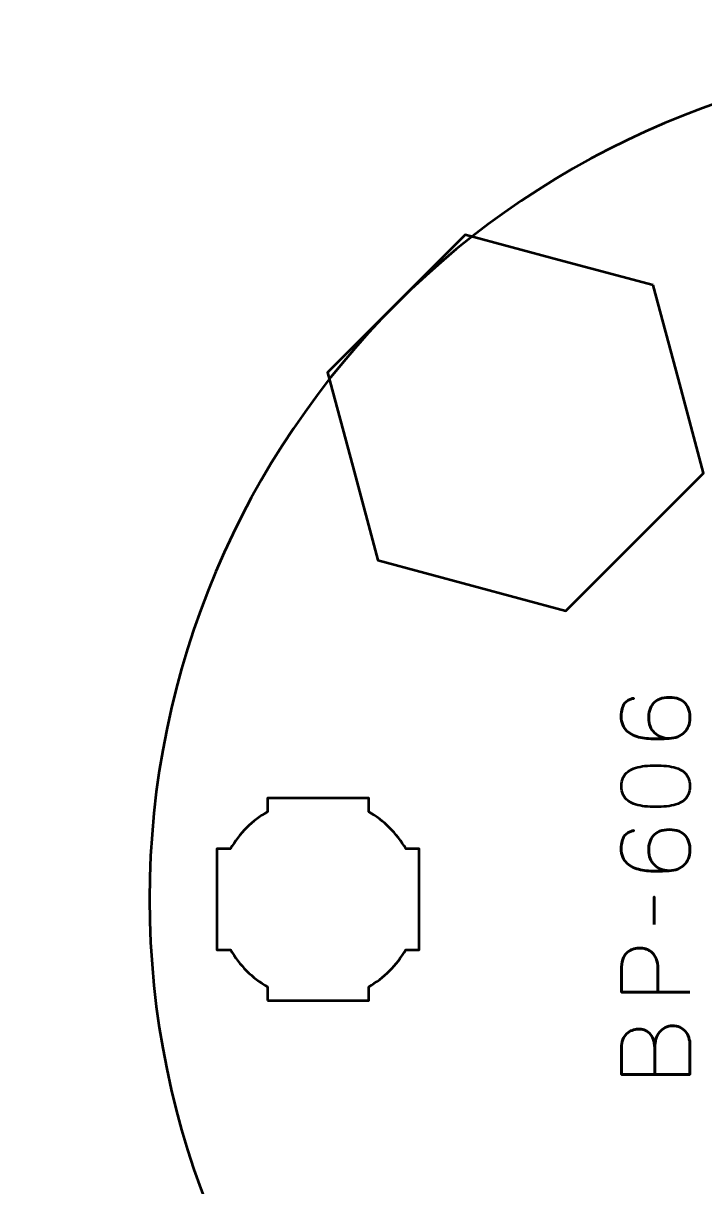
# Model space of a CAD drawing. Header units: centimetres. Extents: x -21 to 0, y -29.7 to 0.
# Drawn here: x -9.174 to -7.153, y -26.403 to -22.95 of the extents above; entities that cross this region are included whole.
import ezdxf

# ---------------------------------------------------------------- set-up
doc = ezdxf.new("R2010")
doc.units = ezdxf.units.CM
doc.header["$MEASUREMENT"] = 0
doc.layers.add('Layer 1', color=7, linetype='Continuous')

msp = doc.modelspace()

# ---------------------------------------------------------------- linework, layer by layer
at = {"layer": 'Layer 1', "color": 1, "lineweight": 53}
msp.add_open_spline([(-21.00003, -29.19995), (-21.00003, -29.19995), (-21.00003, -1.69992), (-21.00003, -1.69992), (-21.00003, -1.69992), (-21.00003, -1.61709), (-20.93286, -1.54992), (-20.85003, -1.54992), (-20.85003, -1.54992), (-20.7672, -1.54992), (-20.70003, -1.48275), (-20.70003, -1.39992), (-20.70003, -1.39992), (-20.70003, -1.31709), (-20.7672, -1.24992), (-20.85003, -1.24992), (-20.85003, -1.24992), (-20.93286, -1.24992), (-21.00003, -1.18275), (-21.00003, -1.09992), (-21.00003, -1.09992), (-21.00003, -1.09992), (-21.00003, -0.49992), (-21.00003, -0.49992), (-21.00003, -0.49992), (-21.00003, -0.22295), (-20.77694, 0.00004), (-20.49994, 0.00004), (-20.49994, 0.00004), (-20.49994, 0.00004), (-0.50008, 0.00004), (-0.50008, 0.00004), (-0.50008, 0.00004), (-0.22294, 0.00004), (0.00002, -0.22295), (0.00002, -0.49992), (0.00002, -0.49992), (0.00002, -0.49992), (0.00002, -29.19995), (0.00002, -29.19995), (0.00002, -29.19995), (0.00002, -29.47695), (-0.22294, -29.70004), (-0.50008, -29.70004), (-0.50008, -29.70004), (-0.50008, -29.70004), (-20.49994, -29.70004), (-20.49994, -29.70004), (-20.49994, -29.70004), (-20.77694, -29.70004), (-21.00003, -29.47695), (-21.00003, -29.19995)], degree=3, knots=[0, 0, 0, 0, 0.0769231, 0.0769231, 0.0769231, 0.0769231, 0.1538462, 0.1538462, 0.1538462, 0.1538462, 0.2307692, 0.2307692, 0.2307692, 0.2307692, 0.3076923, 0.3076923, 0.3076923, 0.3076923, 0.3846154, 0.3846154, 0.3846154, 0.3846154, 0.4615385, 0.4615385, 0.4615385, 0.4615385, 0.5384615, 0.5384615, 0.5384615, 0.5384615, 0.6153846, 0.6153846, 0.6153846, 0.6153846, 0.6923077, 0.6923077, 0.6923077, 0.6923077, 0.7692308, 0.7692308, 0.7692308, 0.7692308, 0.8461538, 0.8461538, 0.8461538, 0.8461538, 0.9230769, 0.9230769, 0.9230769, 0.9230769, 1, 1, 1, 1], dxfattribs=at)
at = {"layer": 'Layer 1', "color": 3, "lineweight": 53}
msp.add_open_spline([(-6.29997, -23.05), (-4.91947, -23.05), (-3.79997, -24.1695), (-3.79997, -25.55), (-3.79997, -25.55), (-3.79997, -26.9305), (-4.91947, -28.05), (-6.29997, -28.05), (-6.29997, -28.05), (-7.68047, -28.05), (-8.79997, -26.9305), (-8.79997, -25.55), (-8.79997, -25.55), (-8.79997, -24.1695), (-7.68047, -23.05), (-6.29997, -23.05)], degree=3, knots=[0, 0, 0, 0, 0.25, 0.25, 0.25, 0.25, 0.5, 0.5, 0.5, 0.5, 0.75, 0.75, 0.75, 0.75, 1, 1, 1, 1], dxfattribs=at)
at = {"layer": 'Layer 1', "lineweight": 53}
for points, knots in [([(-7.30595, -23.72754), (-7.30595, -23.72754), (-7.23123, -24.00637), (-7.23123, -24.00637), (-7.23123, -24.00637), (-7.23123, -24.00637), (-7.15652, -24.28522), (-7.15652, -24.28522), (-7.15652, -24.28522), (-7.15652, -24.28522), (-7.36064, -24.48934), (-7.36064, -24.48934), (-7.36064, -24.48934), (-7.36064, -24.48934), (-7.56476, -24.69346), (-7.56476, -24.69346), (-7.56476, -24.69346), (-7.56476, -24.69346), (-7.84361, -24.61875), (-7.84361, -24.61875), (-7.84361, -24.61875), (-7.84361, -24.61875), (-8.12244, -24.54403), (-8.12244, -24.54403), (-8.12244, -24.54403), (-8.12244, -24.54403), (-8.19715, -24.2652), (-8.19715, -24.2652), (-8.19715, -24.2652), (-8.19715, -24.2652), (-8.27187, -23.98636), (-8.27187, -23.98636), (-8.27187, -23.98636), (-8.27187, -23.98636), (-8.06775, -23.78223), (-8.06775, -23.78223), (-8.06775, -23.78223), (-8.06775, -23.78223), (-7.86362, -23.57811), (-7.86362, -23.57811), (-7.86362, -23.57811), (-7.86362, -23.57811), (-7.58478, -23.65283), (-7.58478, -23.65283), (-7.58478, -23.65283), (-7.58478, -23.65283), (-7.30595, -23.72754), (-7.30595, -23.72754)], [0, 0, 0, 0, 0.0833333, 0.0833333, 0.0833333, 0.0833333, 0.1666667, 0.1666667, 0.1666667, 0.1666667, 0.25, 0.25, 0.25, 0.25, 0.3333333, 0.3333333, 0.3333333, 0.3333333, 0.4166667, 0.4166667, 0.4166667, 0.4166667, 0.5, 0.5, 0.5, 0.5, 0.5833333, 0.5833333, 0.5833333, 0.5833333, 0.6666667, 0.6666667, 0.6666667, 0.6666667, 0.75, 0.75, 0.75, 0.75, 0.8333333, 0.8333333, 0.8333333, 0.8333333, 0.9166667, 0.9166667, 0.9166667, 0.9166667, 1, 1, 1, 1]), ([(-8.44996, -25.85006), (-8.44996, -25.85006), (-8.44996, -25.80988), (-8.44996, -25.80988), (-8.44996, -25.80988), (-8.4955, -25.78355), (-8.53346, -25.7456), (-8.55981, -25.70007), (-8.55981, -25.70007), (-8.55981, -25.70007), (-8.59996, -25.70007), (-8.59996, -25.70007), (-8.59996, -25.70007), (-8.59996, -25.70007), (-8.59996, -25.55155), (-8.59996, -25.55155), (-8.59996, -25.55155), (-8.59996, -25.55155), (-8.59998, -25.55), (-8.59998, -25.55), (-8.59998, -25.55), (-8.59998, -25.55), (-8.59996, -25.54845), (-8.59996, -25.54845), (-8.59996, -25.54845), (-8.59996, -25.54845), (-8.59996, -25.40006), (-8.59996, -25.40006), (-8.59996, -25.40006), (-8.59996, -25.40006), (-8.55986, -25.40006), (-8.55986, -25.40006), (-8.55986, -25.40006), (-8.53351, -25.35449), (-8.49552, -25.31649), (-8.44996, -25.29013), (-8.44996, -25.29013), (-8.44996, -25.29013), (-8.44996, -25.25005), (-8.44996, -25.25005), (-8.44996, -25.25005), (-8.44996, -25.25005), (-8.30462, -25.25005), (-8.30462, -25.25005), (-8.30462, -25.25005), (-8.30462, -25.25005), (-8.29998, -25.24999), (-8.29998, -25.24999), (-8.29998, -25.24999), (-8.29998, -25.24999), (-8.29533, -25.25005), (-8.29533, -25.25005), (-8.29533, -25.25005), (-8.29533, -25.25005), (-8.14995, -25.25005), (-8.14995, -25.25005), (-8.14995, -25.25005), (-8.14995, -25.25005), (-8.14995, -25.29013), (-8.14995, -25.29013), (-8.14995, -25.29013), (-8.10438, -25.31649), (-8.06641, -25.35449), (-8.04007, -25.40006), (-8.04007, -25.40006), (-8.04007, -25.40006), (-7.99995, -25.40006), (-7.99995, -25.40006), (-7.99995, -25.40006), (-7.99995, -25.40006), (-7.99995, -25.70007), (-7.99995, -25.70007), (-7.99995, -25.70007), (-7.99995, -25.70007), (-8.04012, -25.70007), (-8.04012, -25.70007), (-8.04012, -25.70007), (-8.06646, -25.7456), (-8.10442, -25.78355), (-8.14995, -25.80988), (-8.14995, -25.80988), (-8.14995, -25.80988), (-8.14995, -25.85006), (-8.14995, -25.85006), (-8.14995, -25.85006), (-8.14995, -25.85006), (-8.44996, -25.85006), (-8.44996, -25.85006)], [0, 0, 0, 0, 0.0454545, 0.0454545, 0.0454545, 0.0454545, 0.0909091, 0.0909091, 0.0909091, 0.0909091, 0.1363636, 0.1363636, 0.1363636, 0.1363636, 0.1818182, 0.1818182, 0.1818182, 0.1818182, 0.2272727, 0.2272727, 0.2272727, 0.2272727, 0.2727273, 0.2727273, 0.2727273, 0.2727273, 0.3181818, 0.3181818, 0.3181818, 0.3181818, 0.3636364, 0.3636364, 0.3636364, 0.3636364, 0.4090909, 0.4090909, 0.4090909, 0.4090909, 0.4545455, 0.4545455, 0.4545455, 0.4545455, 0.5, 0.5, 0.5, 0.5, 0.5454545, 0.5454545, 0.5454545, 0.5454545, 0.5909091, 0.5909091, 0.5909091, 0.5909091, 0.6363636, 0.6363636, 0.6363636, 0.6363636, 0.6818182, 0.6818182, 0.6818182, 0.6818182, 0.7272727, 0.7272727, 0.7272727, 0.7272727, 0.7727273, 0.7727273, 0.7727273, 0.7727273, 0.8181818, 0.8181818, 0.8181818, 0.8181818, 0.8636364, 0.8636364, 0.8636364, 0.8636364, 0.9090909, 0.9090909, 0.9090909, 0.9090909, 0.9545455, 0.9545455, 0.9545455, 0.9545455, 1, 1, 1, 1])]:
    msp.add_open_spline(points, degree=3, knots=knots, dxfattribs=at)
at = {"layer": 'Layer 1', "color": 5, "lineweight": 53}
for points, knots in [([(-7.25822, -25.07269), (-7.26744, -25.07264), (-7.27577, -25.07113), (-7.28325, -25.06812), (-7.28325, -25.06812), (-7.29077, -25.06516), (-7.29722, -25.06097), (-7.30258, -25.05556), (-7.30258, -25.05556), (-7.30799, -25.0502), (-7.31213, -25.04385), (-7.31504, -25.03661), (-7.31504, -25.03661), (-7.31796, -25.02937), (-7.31942, -25.02142), (-7.31946, -25.01286), (-7.31946, -25.01286), (-7.31951, -25.00425), (-7.31843, -24.9962), (-7.31626, -24.98873), (-7.31626, -24.98873), (-7.31415, -24.98125), (-7.31067, -24.97471), (-7.30587, -24.96902), (-7.30587, -24.96902), (-7.30112, -24.96333), (-7.29482, -24.95886), (-7.28696, -24.95566), (-7.28696, -24.95566), (-7.27911, -24.95246), (-7.26956, -24.95081), (-7.25822, -24.95077), (-7.25822, -24.95077), (-7.24689, -24.95081), (-7.23734, -24.95246), (-7.22948, -24.95566), (-7.22948, -24.95566), (-7.22163, -24.95886), (-7.21532, -24.96333), (-7.21057, -24.96902), (-7.21057, -24.96902), (-7.20578, -24.97471), (-7.2023, -24.98125), (-7.20018, -24.98873), (-7.20018, -24.98873), (-7.19801, -24.9962), (-7.19693, -25.00425), (-7.19698, -25.01286), (-7.19698, -25.01286), (-7.19703, -25.02142), (-7.19849, -25.02927), (-7.2014, -25.03647), (-7.2014, -25.03647), (-7.20432, -25.04362), (-7.20846, -25.04983), (-7.21382, -25.05514), (-7.21382, -25.05514), (-7.21923, -25.06046), (-7.22567, -25.06464), (-7.23315, -25.06765), (-7.23315, -25.06765), (-7.24068, -25.07071), (-7.249, -25.07236), (-7.25822, -25.07269), (-7.25822, -25.07269), (-7.26288, -25.07287), (-7.26843, -25.07311), (-7.27487, -25.07344), (-7.27487, -25.07344), (-7.28136, -25.07377), (-7.28842, -25.07396), (-7.29599, -25.074), (-7.29599, -25.074), (-7.30361, -25.07405), (-7.31147, -25.07381), (-7.31951, -25.0732), (-7.31951, -25.0732), (-7.3276, -25.07264), (-7.33555, -25.07151), (-7.34336, -25.06986), (-7.34336, -25.06986), (-7.35121, -25.06822), (-7.3586, -25.06587), (-7.36551, -25.06276), (-7.36551, -25.06276), (-7.37243, -25.05966), (-7.37854, -25.05566), (-7.38386, -25.05072), (-7.38386, -25.05072), (-7.38917, -25.04573), (-7.39336, -25.03967), (-7.39642, -25.03247), (-7.39642, -25.03247), (-7.39943, -25.02527), (-7.40098, -25.01676), (-7.40103, -25.00693), (-7.40103, -25.00693), (-7.40098, -24.99837), (-7.40013, -24.99112), (-7.39849, -24.9851), (-7.39849, -24.9851), (-7.39684, -24.97908), (-7.39463, -24.97414), (-7.3919, -24.97019), (-7.3919, -24.97019), (-7.38912, -24.96629), (-7.38611, -24.96318), (-7.38277, -24.96093), (-7.38277, -24.96093), (-7.37948, -24.95867), (-7.37614, -24.95698), (-7.3728, -24.95594), (-7.3728, -24.95594), (-7.36946, -24.95486), (-7.36636, -24.95415), (-7.36349, -24.95387), (-7.36349, -24.95387), (-7.36636, -24.95415), (-7.36946, -24.95486), (-7.3728, -24.95594), (-7.3728, -24.95594), (-7.37614, -24.95698), (-7.37948, -24.95867), (-7.38277, -24.96093), (-7.38277, -24.96093), (-7.38611, -24.96318), (-7.38912, -24.96629), (-7.3919, -24.97019), (-7.3919, -24.97019), (-7.39463, -24.97414), (-7.39684, -24.97908), (-7.39849, -24.9851), (-7.39849, -24.9851), (-7.40013, -24.99112), (-7.40098, -24.99837), (-7.40103, -25.00693), (-7.40103, -25.00693), (-7.40098, -25.01676), (-7.39943, -25.02527), (-7.39642, -25.03247), (-7.39642, -25.03247), (-7.39336, -25.03967), (-7.38917, -25.04573), (-7.38386, -25.05072), (-7.38386, -25.05072), (-7.37854, -25.05566), (-7.37243, -25.05966), (-7.36551, -25.06276), (-7.36551, -25.06276), (-7.3586, -25.06587), (-7.35121, -25.06822), (-7.34336, -25.06986), (-7.34336, -25.06986), (-7.33555, -25.07151), (-7.3276, -25.07264), (-7.31951, -25.0732), (-7.31951, -25.0732), (-7.31147, -25.07381), (-7.30361, -25.07405), (-7.29599, -25.074), (-7.29599, -25.074), (-7.28842, -25.07396), (-7.28136, -25.07377), (-7.27487, -25.07344), (-7.27487, -25.07344), (-7.26843, -25.07311), (-7.26288, -25.07287), (-7.25822, -25.07269), (-7.25822, -25.07269), (-7.249, -25.07236), (-7.24068, -25.07071), (-7.23315, -25.06765), (-7.23315, -25.06765), (-7.22567, -25.06464), (-7.21923, -25.06046), (-7.21382, -25.05514), (-7.21382, -25.05514), (-7.20846, -25.04983), (-7.20432, -25.04362), (-7.2014, -25.03647), (-7.2014, -25.03647), (-7.19849, -25.02927), (-7.19703, -25.02142), (-7.19698, -25.01286), (-7.19698, -25.01286), (-7.19693, -25.00425), (-7.19801, -24.9962), (-7.20018, -24.98873), (-7.20018, -24.98873), (-7.2023, -24.98125), (-7.20578, -24.97471), (-7.21057, -24.96902), (-7.21057, -24.96902), (-7.21532, -24.96333), (-7.22163, -24.95886), (-7.22948, -24.95566), (-7.22948, -24.95566), (-7.23734, -24.95246), (-7.24689, -24.95081), (-7.25822, -24.95077), (-7.25822, -24.95077), (-7.26956, -24.95081), (-7.27911, -24.95246), (-7.28696, -24.95566), (-7.28696, -24.95566), (-7.29482, -24.95886), (-7.30112, -24.96333), (-7.30587, -24.96902), (-7.30587, -24.96902), (-7.31067, -24.97471), (-7.31415, -24.98125), (-7.31626, -24.98873), (-7.31626, -24.98873), (-7.31843, -24.9962), (-7.31951, -25.00425), (-7.31946, -25.01286), (-7.31946, -25.01286), (-7.31942, -25.02142), (-7.31796, -25.02937), (-7.31504, -25.03661), (-7.31504, -25.03661), (-7.31213, -25.04385), (-7.30799, -25.0502), (-7.30258, -25.05556), (-7.30258, -25.05556), (-7.29722, -25.06097), (-7.29077, -25.06516), (-7.28325, -25.06812), (-7.28325, -25.06812), (-7.27577, -25.07113), (-7.26744, -25.07264), (-7.25822, -25.07269)], [0, 0, 0, 0, 0.0172414, 0.0172414, 0.0172414, 0.0172414, 0.0344828, 0.0344828, 0.0344828, 0.0344828, 0.0517241, 0.0517241, 0.0517241, 0.0517241, 0.0689655, 0.0689655, 0.0689655, 0.0689655, 0.0862069, 0.0862069, 0.0862069, 0.0862069, 0.1034483, 0.1034483, 0.1034483, 0.1034483, 0.1206897, 0.1206897, 0.1206897, 0.1206897, 0.137931, 0.137931, 0.137931, 0.137931, 0.1551724, 0.1551724, 0.1551724, 0.1551724, 0.1724138, 0.1724138, 0.1724138, 0.1724138, 0.1896552, 0.1896552, 0.1896552, 0.1896552, 0.2068966, 0.2068966, 0.2068966, 0.2068966, 0.2241379, 0.2241379, 0.2241379, 0.2241379, 0.2413793, 0.2413793, 0.2413793, 0.2413793, 0.2586207, 0.2586207, 0.2586207, 0.2586207, 0.2758621, 0.2758621, 0.2758621, 0.2758621, 0.2931034, 0.2931034, 0.2931034, 0.2931034, 0.3103448, 0.3103448, 0.3103448, 0.3103448, 0.3275862, 0.3275862, 0.3275862, 0.3275862, 0.3448276, 0.3448276, 0.3448276, 0.3448276, 0.362069, 0.362069, 0.362069, 0.362069, 0.3793103, 0.3793103, 0.3793103, 0.3793103, 0.3965517, 0.3965517, 0.3965517, 0.3965517, 0.4137931, 0.4137931, 0.4137931, 0.4137931, 0.4310345, 0.4310345, 0.4310345, 0.4310345, 0.4482759, 0.4482759, 0.4482759, 0.4482759, 0.4655172, 0.4655172, 0.4655172, 0.4655172, 0.4827586, 0.4827586, 0.4827586, 0.4827586, 0.5, 0.5, 0.5, 0.5, 0.5172414, 0.5172414, 0.5172414, 0.5172414, 0.5344828, 0.5344828, 0.5344828, 0.5344828, 0.5517241, 0.5517241, 0.5517241, 0.5517241, 0.5689655, 0.5689655, 0.5689655, 0.5689655, 0.5862069, 0.5862069, 0.5862069, 0.5862069, 0.6034483, 0.6034483, 0.6034483, 0.6034483, 0.6206897, 0.6206897, 0.6206897, 0.6206897, 0.637931, 0.637931, 0.637931, 0.637931, 0.6551724, 0.6551724, 0.6551724, 0.6551724, 0.6724138, 0.6724138, 0.6724138, 0.6724138, 0.6896552, 0.6896552, 0.6896552, 0.6896552, 0.7068966, 0.7068966, 0.7068966, 0.7068966, 0.7241379, 0.7241379, 0.7241379, 0.7241379, 0.7413793, 0.7413793, 0.7413793, 0.7413793, 0.7586207, 0.7586207, 0.7586207, 0.7586207, 0.7758621, 0.7758621, 0.7758621, 0.7758621, 0.7931034, 0.7931034, 0.7931034, 0.7931034, 0.8103448, 0.8103448, 0.8103448, 0.8103448, 0.8275862, 0.8275862, 0.8275862, 0.8275862, 0.8448276, 0.8448276, 0.8448276, 0.8448276, 0.862069, 0.862069, 0.862069, 0.862069, 0.8793103, 0.8793103, 0.8793103, 0.8793103, 0.8965517, 0.8965517, 0.8965517, 0.8965517, 0.9137931, 0.9137931, 0.9137931, 0.9137931, 0.9310345, 0.9310345, 0.9310345, 0.9310345, 0.9482759, 0.9482759, 0.9482759, 0.9482759, 0.9655172, 0.9655172, 0.9655172, 0.9655172, 0.9827586, 0.9827586, 0.9827586, 0.9827586, 1, 1, 1, 1]), ([(-7.19698, -25.21436), (-7.19703, -25.20448), (-7.19877, -25.19596), (-7.20215, -25.18886), (-7.20215, -25.18886), (-7.20554, -25.18181), (-7.21039, -25.17593), (-7.21655, -25.17122), (-7.21655, -25.17122), (-7.22276, -25.16657), (-7.23009, -25.1629), (-7.23856, -25.16017), (-7.23856, -25.16017), (-7.24703, -25.15749), (-7.25629, -25.15556), (-7.26645, -25.15448), (-7.26645, -25.15448), (-7.27661, -25.15335), (-7.28729, -25.15279), (-7.29858, -25.15283), (-7.29858, -25.15283), (-7.30982, -25.15279), (-7.3205, -25.15335), (-7.33061, -25.15448), (-7.33061, -25.15448), (-7.34072, -25.15556), (-7.35004, -25.15749), (-7.3585, -25.16017), (-7.3585, -25.16017), (-7.36692, -25.1629), (-7.37426, -25.16657), (-7.38052, -25.17122), (-7.38052, -25.17122), (-7.38673, -25.17593), (-7.39157, -25.18181), (-7.39496, -25.18886), (-7.39496, -25.18886), (-7.39839, -25.19596), (-7.40013, -25.20448), (-7.40018, -25.21436), (-7.40018, -25.21436), (-7.40013, -25.22423), (-7.39839, -25.23275), (-7.39496, -25.23985), (-7.39496, -25.23985), (-7.39157, -25.24691), (-7.38673, -25.25279), (-7.38052, -25.25749), (-7.38052, -25.25749), (-7.37426, -25.26215), (-7.36692, -25.26581), (-7.3585, -25.26854), (-7.3585, -25.26854), (-7.35004, -25.27122), (-7.34072, -25.27315), (-7.33061, -25.27423), (-7.33061, -25.27423), (-7.3205, -25.27536), (-7.30982, -25.27593), (-7.29858, -25.27588), (-7.29858, -25.27588), (-7.28729, -25.27593), (-7.27661, -25.27536), (-7.26645, -25.27423), (-7.26645, -25.27423), (-7.25629, -25.27315), (-7.24703, -25.27122), (-7.23856, -25.26854), (-7.23856, -25.26854), (-7.23009, -25.26581), (-7.22276, -25.26215), (-7.21655, -25.25749), (-7.21655, -25.25749), (-7.21039, -25.25279), (-7.20554, -25.24691), (-7.20215, -25.23985), (-7.20215, -25.23985), (-7.19877, -25.23275), (-7.19703, -25.22423), (-7.19698, -25.21436)], [0, 0, 0, 0, 0.05, 0.05, 0.05, 0.05, 0.1, 0.1, 0.1, 0.1, 0.15, 0.15, 0.15, 0.15, 0.2, 0.2, 0.2, 0.2, 0.25, 0.25, 0.25, 0.25, 0.3, 0.3, 0.3, 0.3, 0.35, 0.35, 0.35, 0.35, 0.4, 0.4, 0.4, 0.4, 0.45, 0.45, 0.45, 0.45, 0.5, 0.5, 0.5, 0.5, 0.55, 0.55, 0.55, 0.55, 0.6, 0.6, 0.6, 0.6, 0.65, 0.65, 0.65, 0.65, 0.7, 0.7, 0.7, 0.7, 0.75, 0.75, 0.75, 0.75, 0.8, 0.8, 0.8, 0.8, 0.85, 0.85, 0.85, 0.85, 0.9, 0.9, 0.9, 0.9, 0.95, 0.95, 0.95, 0.95, 1, 1, 1, 1]), ([(-7.19698, -25.21436), (-7.19703, -25.20448), (-7.19877, -25.19596), (-7.20215, -25.18886), (-7.20215, -25.18886), (-7.20554, -25.18181), (-7.21039, -25.17593), (-7.21655, -25.17122), (-7.21655, -25.17122), (-7.22276, -25.16657), (-7.23009, -25.1629), (-7.23856, -25.16017), (-7.23856, -25.16017), (-7.24703, -25.15749), (-7.25629, -25.15556), (-7.26645, -25.15448), (-7.26645, -25.15448), (-7.27661, -25.15335), (-7.28729, -25.15279), (-7.29858, -25.15283), (-7.29858, -25.15283), (-7.30982, -25.15279), (-7.3205, -25.15335), (-7.33061, -25.15448), (-7.33061, -25.15448), (-7.34072, -25.15556), (-7.35004, -25.15749), (-7.3585, -25.16017), (-7.3585, -25.16017), (-7.36692, -25.1629), (-7.37426, -25.16657), (-7.38052, -25.17122), (-7.38052, -25.17122), (-7.38673, -25.17593), (-7.39157, -25.18181), (-7.39496, -25.18886), (-7.39496, -25.18886), (-7.39839, -25.19596), (-7.40013, -25.20448), (-7.40018, -25.21436), (-7.40018, -25.21436), (-7.40013, -25.22423), (-7.39839, -25.23275), (-7.39496, -25.23985), (-7.39496, -25.23985), (-7.39157, -25.24691), (-7.38673, -25.25279), (-7.38052, -25.25749), (-7.38052, -25.25749), (-7.37426, -25.26215), (-7.36692, -25.26581), (-7.3585, -25.26854), (-7.3585, -25.26854), (-7.35004, -25.27122), (-7.34072, -25.27315), (-7.33061, -25.27423), (-7.33061, -25.27423), (-7.3205, -25.27536), (-7.30982, -25.27593), (-7.29858, -25.27588), (-7.29858, -25.27588), (-7.28729, -25.27593), (-7.27661, -25.27536), (-7.26645, -25.27423), (-7.26645, -25.27423), (-7.25629, -25.27315), (-7.24703, -25.27122), (-7.23856, -25.26854), (-7.23856, -25.26854), (-7.23009, -25.26581), (-7.22276, -25.26215), (-7.21655, -25.25749), (-7.21655, -25.25749), (-7.21039, -25.25279), (-7.20554, -25.24691), (-7.20215, -25.23985), (-7.20215, -25.23985), (-7.19877, -25.23275), (-7.19703, -25.22423), (-7.19698, -25.21436)], [0, 0, 0, 0, 0.05, 0.05, 0.05, 0.05, 0.1, 0.1, 0.1, 0.1, 0.15, 0.15, 0.15, 0.15, 0.2, 0.2, 0.2, 0.2, 0.25, 0.25, 0.25, 0.25, 0.3, 0.3, 0.3, 0.3, 0.35, 0.35, 0.35, 0.35, 0.4, 0.4, 0.4, 0.4, 0.45, 0.45, 0.45, 0.45, 0.5, 0.5, 0.5, 0.5, 0.55, 0.55, 0.55, 0.55, 0.6, 0.6, 0.6, 0.6, 0.65, 0.65, 0.65, 0.65, 0.7, 0.7, 0.7, 0.7, 0.75, 0.75, 0.75, 0.75, 0.8, 0.8, 0.8, 0.8, 0.85, 0.85, 0.85, 0.85, 0.9, 0.9, 0.9, 0.9, 0.95, 0.95, 0.95, 0.95, 1, 1, 1, 1]), ([(-7.25822, -25.46525), (-7.26744, -25.4652), (-7.27577, -25.46369), (-7.28325, -25.46068), (-7.28325, -25.46068), (-7.29077, -25.45772), (-7.29722, -25.45353), (-7.30258, -25.44812), (-7.30258, -25.44812), (-7.30799, -25.44276), (-7.31213, -25.43641), (-7.31504, -25.42917), (-7.31504, -25.42917), (-7.31796, -25.42193), (-7.31942, -25.41398), (-7.31946, -25.40542), (-7.31946, -25.40542), (-7.31951, -25.39681), (-7.31843, -25.38876), (-7.31626, -25.38129), (-7.31626, -25.38129), (-7.31415, -25.37381), (-7.31067, -25.36727), (-7.30587, -25.36158), (-7.30587, -25.36158), (-7.30112, -25.35589), (-7.29482, -25.35142), (-7.28696, -25.34822), (-7.28696, -25.34822), (-7.27911, -25.34502), (-7.26956, -25.34337), (-7.25822, -25.34333), (-7.25822, -25.34333), (-7.24689, -25.34337), (-7.23734, -25.34502), (-7.22948, -25.34822), (-7.22948, -25.34822), (-7.22163, -25.35142), (-7.21532, -25.35589), (-7.21057, -25.36158), (-7.21057, -25.36158), (-7.20578, -25.36727), (-7.2023, -25.37381), (-7.20018, -25.38129), (-7.20018, -25.38129), (-7.19801, -25.38876), (-7.19693, -25.39681), (-7.19698, -25.40542), (-7.19698, -25.40542), (-7.19703, -25.41398), (-7.19849, -25.42183), (-7.2014, -25.42903), (-7.2014, -25.42903), (-7.20432, -25.43618), (-7.20846, -25.44239), (-7.21382, -25.4477), (-7.21382, -25.4477), (-7.21923, -25.45302), (-7.22567, -25.4572), (-7.23315, -25.46021), (-7.23315, -25.46021), (-7.24068, -25.46327), (-7.249, -25.46492), (-7.25822, -25.46525), (-7.25822, -25.46525), (-7.26288, -25.46543), (-7.26843, -25.46567), (-7.27487, -25.466), (-7.27487, -25.466), (-7.28136, -25.46633), (-7.28842, -25.46652), (-7.29599, -25.46656), (-7.29599, -25.46656), (-7.30361, -25.46661), (-7.31147, -25.46637), (-7.31951, -25.46576), (-7.31951, -25.46576), (-7.3276, -25.4652), (-7.33555, -25.46407), (-7.34336, -25.46242), (-7.34336, -25.46242), (-7.35121, -25.46078), (-7.3586, -25.45843), (-7.36551, -25.45532), (-7.36551, -25.45532), (-7.37243, -25.45222), (-7.37854, -25.44822), (-7.38386, -25.44328), (-7.38386, -25.44328), (-7.38917, -25.43829), (-7.39336, -25.43223), (-7.39642, -25.42503), (-7.39642, -25.42503), (-7.39943, -25.41783), (-7.40098, -25.40932), (-7.40103, -25.39949), (-7.40103, -25.39949), (-7.40098, -25.39093), (-7.40013, -25.38368), (-7.39849, -25.37766), (-7.39849, -25.37766), (-7.39684, -25.37164), (-7.39463, -25.3667), (-7.3919, -25.36275), (-7.3919, -25.36275), (-7.38912, -25.35885), (-7.38611, -25.35574), (-7.38277, -25.35349), (-7.38277, -25.35349), (-7.37948, -25.35123), (-7.37614, -25.34954), (-7.3728, -25.3485), (-7.3728, -25.3485), (-7.36946, -25.34742), (-7.36636, -25.34671), (-7.36349, -25.34643), (-7.36349, -25.34643), (-7.36636, -25.34671), (-7.36946, -25.34742), (-7.3728, -25.3485), (-7.3728, -25.3485), (-7.37614, -25.34954), (-7.37948, -25.35123), (-7.38277, -25.35349), (-7.38277, -25.35349), (-7.38611, -25.35574), (-7.38912, -25.35885), (-7.3919, -25.36275), (-7.3919, -25.36275), (-7.39463, -25.3667), (-7.39684, -25.37164), (-7.39849, -25.37766), (-7.39849, -25.37766), (-7.40013, -25.38368), (-7.40098, -25.39093), (-7.40103, -25.39949), (-7.40103, -25.39949), (-7.40098, -25.40932), (-7.39943, -25.41783), (-7.39642, -25.42503), (-7.39642, -25.42503), (-7.39336, -25.43223), (-7.38917, -25.43829), (-7.38386, -25.44328), (-7.38386, -25.44328), (-7.37854, -25.44822), (-7.37243, -25.45222), (-7.36551, -25.45532), (-7.36551, -25.45532), (-7.3586, -25.45843), (-7.35121, -25.46078), (-7.34336, -25.46242), (-7.34336, -25.46242), (-7.33555, -25.46407), (-7.3276, -25.4652), (-7.31951, -25.46576), (-7.31951, -25.46576), (-7.31147, -25.46637), (-7.30361, -25.46661), (-7.29599, -25.46656), (-7.29599, -25.46656), (-7.28842, -25.46652), (-7.28136, -25.46633), (-7.27487, -25.466), (-7.27487, -25.466), (-7.26843, -25.46567), (-7.26288, -25.46543), (-7.25822, -25.46525), (-7.25822, -25.46525), (-7.249, -25.46492), (-7.24068, -25.46327), (-7.23315, -25.46021), (-7.23315, -25.46021), (-7.22567, -25.4572), (-7.21923, -25.45302), (-7.21382, -25.4477), (-7.21382, -25.4477), (-7.20846, -25.44239), (-7.20432, -25.43618), (-7.2014, -25.42903), (-7.2014, -25.42903), (-7.19849, -25.42183), (-7.19703, -25.41398), (-7.19698, -25.40542), (-7.19698, -25.40542), (-7.19693, -25.39681), (-7.19801, -25.38876), (-7.20018, -25.38129), (-7.20018, -25.38129), (-7.2023, -25.37381), (-7.20578, -25.36727), (-7.21057, -25.36158), (-7.21057, -25.36158), (-7.21532, -25.35589), (-7.22163, -25.35142), (-7.22948, -25.34822), (-7.22948, -25.34822), (-7.23734, -25.34502), (-7.24689, -25.34337), (-7.25822, -25.34333), (-7.25822, -25.34333), (-7.26956, -25.34337), (-7.27911, -25.34502), (-7.28696, -25.34822), (-7.28696, -25.34822), (-7.29482, -25.35142), (-7.30112, -25.35589), (-7.30587, -25.36158), (-7.30587, -25.36158), (-7.31067, -25.36727), (-7.31415, -25.37381), (-7.31626, -25.38129), (-7.31626, -25.38129), (-7.31843, -25.38876), (-7.31951, -25.39681), (-7.31946, -25.40542), (-7.31946, -25.40542), (-7.31942, -25.41398), (-7.31796, -25.42193), (-7.31504, -25.42917), (-7.31504, -25.42917), (-7.31213, -25.43641), (-7.30799, -25.44276), (-7.30258, -25.44812), (-7.30258, -25.44812), (-7.29722, -25.45353), (-7.29077, -25.45772), (-7.28325, -25.46068), (-7.28325, -25.46068), (-7.27577, -25.46369), (-7.26744, -25.4652), (-7.25822, -25.46525)], [0, 0, 0, 0, 0.0172414, 0.0172414, 0.0172414, 0.0172414, 0.0344828, 0.0344828, 0.0344828, 0.0344828, 0.0517241, 0.0517241, 0.0517241, 0.0517241, 0.0689655, 0.0689655, 0.0689655, 0.0689655, 0.0862069, 0.0862069, 0.0862069, 0.0862069, 0.1034483, 0.1034483, 0.1034483, 0.1034483, 0.1206897, 0.1206897, 0.1206897, 0.1206897, 0.137931, 0.137931, 0.137931, 0.137931, 0.1551724, 0.1551724, 0.1551724, 0.1551724, 0.1724138, 0.1724138, 0.1724138, 0.1724138, 0.1896552, 0.1896552, 0.1896552, 0.1896552, 0.2068966, 0.2068966, 0.2068966, 0.2068966, 0.2241379, 0.2241379, 0.2241379, 0.2241379, 0.2413793, 0.2413793, 0.2413793, 0.2413793, 0.2586207, 0.2586207, 0.2586207, 0.2586207, 0.2758621, 0.2758621, 0.2758621, 0.2758621, 0.2931034, 0.2931034, 0.2931034, 0.2931034, 0.3103448, 0.3103448, 0.3103448, 0.3103448, 0.3275862, 0.3275862, 0.3275862, 0.3275862, 0.3448276, 0.3448276, 0.3448276, 0.3448276, 0.362069, 0.362069, 0.362069, 0.362069, 0.3793103, 0.3793103, 0.3793103, 0.3793103, 0.3965517, 0.3965517, 0.3965517, 0.3965517, 0.4137931, 0.4137931, 0.4137931, 0.4137931, 0.4310345, 0.4310345, 0.4310345, 0.4310345, 0.4482759, 0.4482759, 0.4482759, 0.4482759, 0.4655172, 0.4655172, 0.4655172, 0.4655172, 0.4827586, 0.4827586, 0.4827586, 0.4827586, 0.5, 0.5, 0.5, 0.5, 0.5172414, 0.5172414, 0.5172414, 0.5172414, 0.5344828, 0.5344828, 0.5344828, 0.5344828, 0.5517241, 0.5517241, 0.5517241, 0.5517241, 0.5689655, 0.5689655, 0.5689655, 0.5689655, 0.5862069, 0.5862069, 0.5862069, 0.5862069, 0.6034483, 0.6034483, 0.6034483, 0.6034483, 0.6206897, 0.6206897, 0.6206897, 0.6206897, 0.637931, 0.637931, 0.637931, 0.637931, 0.6551724, 0.6551724, 0.6551724, 0.6551724, 0.6724138, 0.6724138, 0.6724138, 0.6724138, 0.6896552, 0.6896552, 0.6896552, 0.6896552, 0.7068966, 0.7068966, 0.7068966, 0.7068966, 0.7241379, 0.7241379, 0.7241379, 0.7241379, 0.7413793, 0.7413793, 0.7413793, 0.7413793, 0.7586207, 0.7586207, 0.7586207, 0.7586207, 0.7758621, 0.7758621, 0.7758621, 0.7758621, 0.7931034, 0.7931034, 0.7931034, 0.7931034, 0.8103448, 0.8103448, 0.8103448, 0.8103448, 0.8275862, 0.8275862, 0.8275862, 0.8275862, 0.8448276, 0.8448276, 0.8448276, 0.8448276, 0.862069, 0.862069, 0.862069, 0.862069, 0.8793103, 0.8793103, 0.8793103, 0.8793103, 0.8965517, 0.8965517, 0.8965517, 0.8965517, 0.9137931, 0.9137931, 0.9137931, 0.9137931, 0.9310345, 0.9310345, 0.9310345, 0.9310345, 0.9482759, 0.9482759, 0.9482759, 0.9482759, 0.9655172, 0.9655172, 0.9655172, 0.9655172, 0.9827586, 0.9827586, 0.9827586, 0.9827586, 1, 1, 1, 1]), ([(-7.30338, -25.62526), (-7.30338, -25.62526), (-7.30338, -25.54313), (-7.30338, -25.54313), (-7.30338, -25.54313), (-7.30338, -25.54313), (-7.30338, -25.62526), (-7.30338, -25.62526)], [0, 0, 0, 0, 0.5, 0.5, 0.5, 0.5, 1, 1, 1, 1]), ([(-7.19698, -25.82564), (-7.19698, -25.82564), (-7.40046, -25.82564), (-7.40046, -25.82564), (-7.40046, -25.82564), (-7.40046, -25.82564), (-7.40046, -25.76073), (-7.40046, -25.76073), (-7.40046, -25.76073), (-7.40041, -25.74775), (-7.39896, -25.73707), (-7.39613, -25.72865), (-7.39613, -25.72865), (-7.39336, -25.72028), (-7.3895, -25.71369), (-7.38461, -25.70894), (-7.38461, -25.70894), (-7.37976, -25.70419), (-7.37421, -25.70081), (-7.36796, -25.69874), (-7.36796, -25.69874), (-7.3617, -25.69671), (-7.35516, -25.69554), (-7.34825, -25.69525), (-7.34825, -25.69525), (-7.34134, -25.69493), (-7.33456, -25.69573), (-7.32798, -25.69761), (-7.32798, -25.69761), (-7.32139, -25.69954), (-7.31542, -25.70278), (-7.31006, -25.70744), (-7.31006, -25.70744), (-7.30469, -25.71205), (-7.30041, -25.7183), (-7.29726, -25.72616), (-7.29726, -25.72616), (-7.29406, -25.73401), (-7.29246, -25.74375), (-7.29237, -25.75537), (-7.29237, -25.75537), (-7.29237, -25.75537), (-7.29237, -25.82564), (-7.29237, -25.82564), (-7.29237, -25.82564), (-7.29237, -25.82564), (-7.29237, -25.75537), (-7.29237, -25.75537), (-7.29237, -25.75537), (-7.29246, -25.74398), (-7.29406, -25.73434), (-7.29726, -25.72653), (-7.29726, -25.72653), (-7.30041, -25.71868), (-7.30469, -25.71242), (-7.31006, -25.70772), (-7.31006, -25.70772), (-7.31542, -25.70306), (-7.32139, -25.69972), (-7.32798, -25.69775), (-7.32798, -25.69775), (-7.33456, -25.69577), (-7.34134, -25.69493), (-7.34825, -25.69525), (-7.34825, -25.69525), (-7.35516, -25.69554), (-7.3617, -25.69671), (-7.36796, -25.69883), (-7.36796, -25.69883), (-7.37421, -25.7009), (-7.37976, -25.70438), (-7.38461, -25.70913), (-7.38461, -25.70913), (-7.3895, -25.71393), (-7.39336, -25.72051), (-7.39613, -25.72889), (-7.39613, -25.72889), (-7.39896, -25.73731), (-7.40041, -25.74789), (-7.40046, -25.76073), (-7.40046, -25.76073), (-7.40046, -25.76073), (-7.40046, -25.82564), (-7.40046, -25.82564), (-7.40046, -25.82564), (-7.40046, -25.82564), (-7.19698, -25.82564), (-7.19698, -25.82564)], [0, 0, 0, 0, 0.0454545, 0.0454545, 0.0454545, 0.0454545, 0.0909091, 0.0909091, 0.0909091, 0.0909091, 0.1363636, 0.1363636, 0.1363636, 0.1363636, 0.1818182, 0.1818182, 0.1818182, 0.1818182, 0.2272727, 0.2272727, 0.2272727, 0.2272727, 0.2727273, 0.2727273, 0.2727273, 0.2727273, 0.3181818, 0.3181818, 0.3181818, 0.3181818, 0.3636364, 0.3636364, 0.3636364, 0.3636364, 0.4090909, 0.4090909, 0.4090909, 0.4090909, 0.4545455, 0.4545455, 0.4545455, 0.4545455, 0.5, 0.5, 0.5, 0.5, 0.5454545, 0.5454545, 0.5454545, 0.5454545, 0.5909091, 0.5909091, 0.5909091, 0.5909091, 0.6363636, 0.6363636, 0.6363636, 0.6363636, 0.6818182, 0.6818182, 0.6818182, 0.6818182, 0.7272727, 0.7272727, 0.7272727, 0.7272727, 0.7727273, 0.7727273, 0.7727273, 0.7727273, 0.8181818, 0.8181818, 0.8181818, 0.8181818, 0.8636364, 0.8636364, 0.8636364, 0.8636364, 0.9090909, 0.9090909, 0.9090909, 0.9090909, 0.9545455, 0.9545455, 0.9545455, 0.9545455, 1, 1, 1, 1]), ([(-7.30168, -26.06976), (-7.30168, -26.06976), (-7.30168, -25.99159), (-7.30168, -25.99159), (-7.30168, -25.99159), (-7.30173, -25.98143), (-7.30314, -25.97277), (-7.30592, -25.96548), (-7.30592, -25.96548), (-7.30865, -25.95824), (-7.31236, -25.95236), (-7.31702, -25.94779), (-7.31702, -25.94779), (-7.32167, -25.94323), (-7.32694, -25.93994), (-7.33277, -25.93787), (-7.33277, -25.93787), (-7.33856, -25.93585), (-7.34458, -25.93491), (-7.35079, -25.93514), (-7.35079, -25.93514), (-7.357, -25.93542), (-7.36302, -25.93674), (-7.3689, -25.93909), (-7.3689, -25.93909), (-7.37478, -25.9414), (-7.38009, -25.94488), (-7.38484, -25.94944), (-7.38484, -25.94944), (-7.3896, -25.954), (-7.39336, -25.95969), (-7.39613, -25.96661), (-7.39613, -25.96661), (-7.39896, -25.97352), (-7.40041, -25.98166), (-7.40046, -25.99102), (-7.40046, -25.99102), (-7.40046, -25.99102), (-7.40046, -26.06976), (-7.40046, -26.06976), (-7.40046, -26.06976), (-7.40046, -26.06976), (-7.19698, -26.06976), (-7.19698, -26.06976), (-7.19698, -26.06976), (-7.19698, -26.06976), (-7.19698, -25.98312), (-7.19698, -25.98312), (-7.19698, -25.98312), (-7.19698, -25.97503), (-7.19816, -25.9675), (-7.20046, -25.96054), (-7.20046, -25.96054), (-7.20281, -25.95358), (-7.20615, -25.94751), (-7.21057, -25.94224), (-7.21057, -25.94224), (-7.21504, -25.93702), (-7.2204, -25.93293), (-7.22675, -25.93001), (-7.22675, -25.93001), (-7.2331, -25.9271), (-7.2403, -25.92559), (-7.24834, -25.92555), (-7.24834, -25.92555), (-7.25643, -25.92573), (-7.26373, -25.92743), (-7.27026, -25.93067), (-7.27026, -25.93067), (-7.2768, -25.93392), (-7.2824, -25.93843), (-7.28706, -25.94427), (-7.28706, -25.94427), (-7.29176, -25.9501), (-7.29538, -25.95706), (-7.29787, -25.96506), (-7.29787, -25.96506), (-7.30037, -25.97305), (-7.30164, -25.9819), (-7.30168, -25.99159), (-7.30168, -25.99159), (-7.30164, -25.9819), (-7.30037, -25.97305), (-7.29787, -25.96506), (-7.29787, -25.96506), (-7.29538, -25.95706), (-7.29176, -25.9501), (-7.28706, -25.94427), (-7.28706, -25.94427), (-7.2824, -25.93843), (-7.2768, -25.93392), (-7.27026, -25.93067), (-7.27026, -25.93067), (-7.26373, -25.92743), (-7.25643, -25.92573), (-7.24834, -25.92555), (-7.24834, -25.92555), (-7.2403, -25.92559), (-7.2331, -25.9271), (-7.22675, -25.93001), (-7.22675, -25.93001), (-7.2204, -25.93293), (-7.21504, -25.93702), (-7.21057, -25.94224), (-7.21057, -25.94224), (-7.20615, -25.94751), (-7.20281, -25.95358), (-7.20046, -25.96054), (-7.20046, -25.96054), (-7.19816, -25.9675), (-7.19698, -25.97503), (-7.19698, -25.98312), (-7.19698, -25.98312), (-7.19698, -25.98312), (-7.19698, -26.06976), (-7.19698, -26.06976), (-7.19698, -26.06976), (-7.19698, -26.06976), (-7.40046, -26.06976), (-7.40046, -26.06976), (-7.40046, -26.06976), (-7.40046, -26.06976), (-7.40046, -25.99102), (-7.40046, -25.99102), (-7.40046, -25.99102), (-7.40041, -25.98166), (-7.39896, -25.97352), (-7.39613, -25.96661), (-7.39613, -25.96661), (-7.39336, -25.95969), (-7.3896, -25.954), (-7.38484, -25.94944), (-7.38484, -25.94944), (-7.38009, -25.94488), (-7.37478, -25.9414), (-7.3689, -25.93909), (-7.3689, -25.93909), (-7.36302, -25.93674), (-7.357, -25.93542), (-7.35079, -25.93514), (-7.35079, -25.93514), (-7.34458, -25.93491), (-7.33856, -25.93585), (-7.33277, -25.93787), (-7.33277, -25.93787), (-7.32694, -25.93994), (-7.32167, -25.94323), (-7.31702, -25.94779), (-7.31702, -25.94779), (-7.31236, -25.95236), (-7.30865, -25.95824), (-7.30592, -25.96548), (-7.30592, -25.96548), (-7.30314, -25.97277), (-7.30173, -25.98143), (-7.30168, -25.99159), (-7.30168, -25.99159), (-7.30168, -25.99159), (-7.30168, -26.06976), (-7.30168, -26.06976)], [0, 0, 0, 0, 0.025, 0.025, 0.025, 0.025, 0.05, 0.05, 0.05, 0.05, 0.075, 0.075, 0.075, 0.075, 0.1, 0.1, 0.1, 0.1, 0.125, 0.125, 0.125, 0.125, 0.15, 0.15, 0.15, 0.15, 0.175, 0.175, 0.175, 0.175, 0.2, 0.2, 0.2, 0.2, 0.225, 0.225, 0.225, 0.225, 0.25, 0.25, 0.25, 0.25, 0.275, 0.275, 0.275, 0.275, 0.3, 0.3, 0.3, 0.3, 0.325, 0.325, 0.325, 0.325, 0.35, 0.35, 0.35, 0.35, 0.375, 0.375, 0.375, 0.375, 0.4, 0.4, 0.4, 0.4, 0.425, 0.425, 0.425, 0.425, 0.45, 0.45, 0.45, 0.45, 0.475, 0.475, 0.475, 0.475, 0.5, 0.5, 0.5, 0.5, 0.525, 0.525, 0.525, 0.525, 0.55, 0.55, 0.55, 0.55, 0.575, 0.575, 0.575, 0.575, 0.6, 0.6, 0.6, 0.6, 0.625, 0.625, 0.625, 0.625, 0.65, 0.65, 0.65, 0.65, 0.675, 0.675, 0.675, 0.675, 0.7, 0.7, 0.7, 0.7, 0.725, 0.725, 0.725, 0.725, 0.75, 0.75, 0.75, 0.75, 0.775, 0.775, 0.775, 0.775, 0.8, 0.8, 0.8, 0.8, 0.825, 0.825, 0.825, 0.825, 0.85, 0.85, 0.85, 0.85, 0.875, 0.875, 0.875, 0.875, 0.9, 0.9, 0.9, 0.9, 0.925, 0.925, 0.925, 0.925, 0.95, 0.95, 0.95, 0.95, 0.975, 0.975, 0.975, 0.975, 1, 1, 1, 1])]:
    msp.add_open_spline(points, degree=3, knots=knots, dxfattribs=at)

doc.saveas('drawing.dxf')
